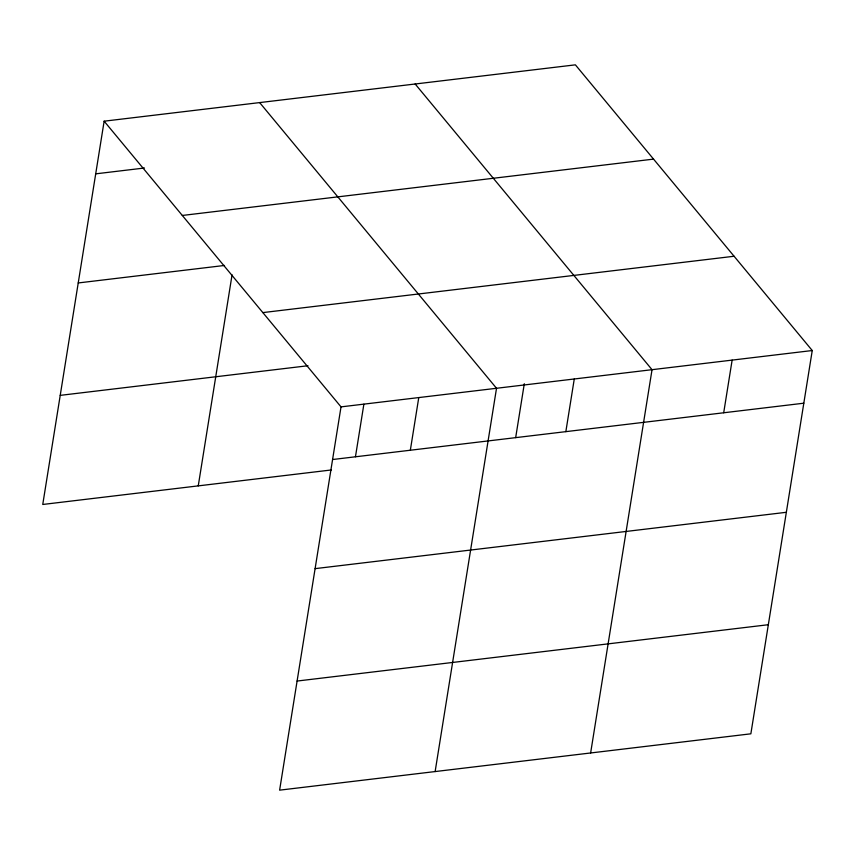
<?xml version="1.0" encoding="UTF-8"?>
<svg xmlns="http://www.w3.org/2000/svg" width="855" height="855" viewBox="0 0 855 855"><rect width="100%" height="100%" fill="white"/><g stroke="black" fill="none" stroke-linecap="round" stroke-linejoin="round"><path stroke-width="1.28" d="M104.139 121.186L341.017 406.873L279.617 790.159L750.861 733.814L812.25 350.529L575.383 64.841L104.139 121.186L42.75 504.471L331.366 469.961M198.253 485.875L232.068 274.808M355.456 456.762L363.877 404.18M410.336 450.232L418.768 397.575M435.131 771.563L496.52 388.277L259.653 102.589M515.672 437.61L524.307 383.713M565.839 431.647L574.271 378.989M590.634 752.977L652.034 369.691L415.156 83.993M723.704 412.773L732.137 360.115M95.707 173.843L144.474 168.007M182.307 215.46L653.551 159.115M78.233 282.952L224.512 265.456M262.848 312.599L734.082 256.254M60.224 395.363L307.982 365.737M341.017 406.873L812.25 350.529M332.574 459.53L803.818 403.197M315.1 568.639L786.344 512.295M297.091 681.05L768.335 624.716"/></g></svg>
